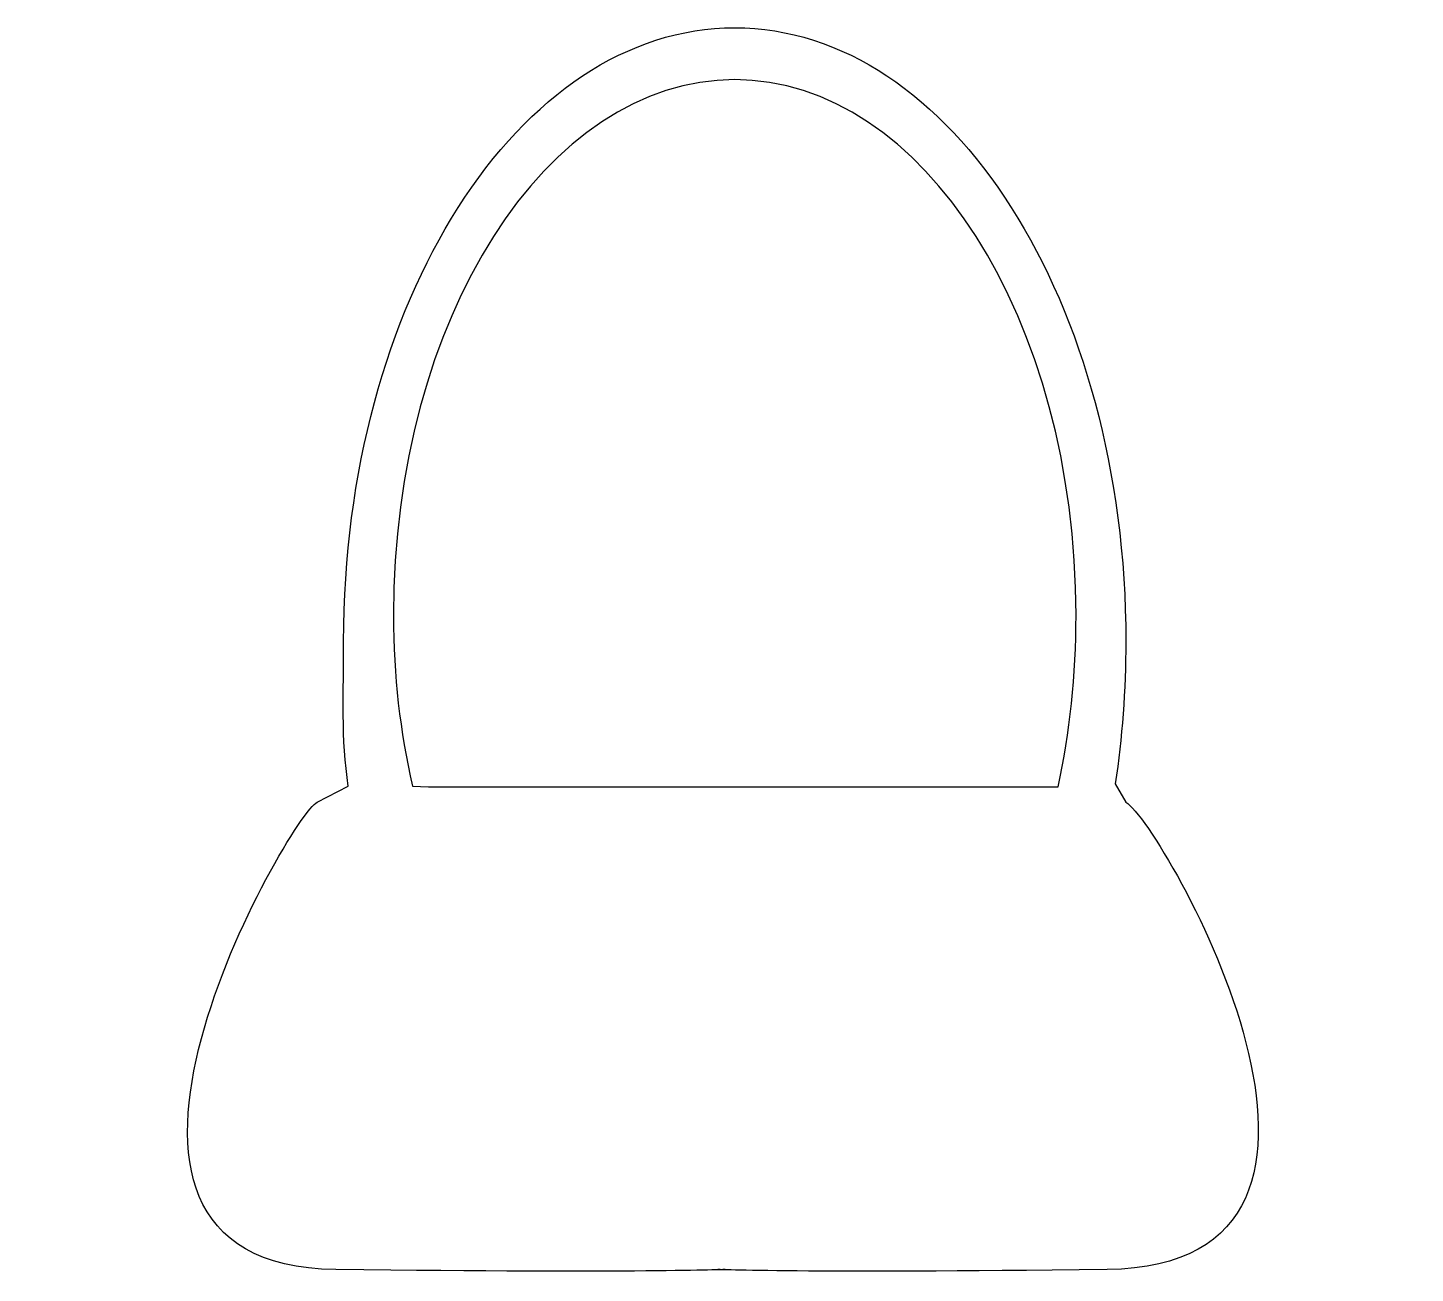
# Model space of a CAD drawing. Header units: centimetres. Extents: x -10 to 9.9, y -8.9 to 8.9.
import ezdxf

# ---------------------------------------------------------------- set-up
doc = ezdxf.new("R2010")
doc.units = ezdxf.units.CM
doc.header["$MEASUREMENT"] = 0
doc.layers.add('Camada 1', color=7, linetype='Continuous')

msp = doc.modelspace()

# ---------------------------------------------------------------- linework, layer by layer
at = {"layer": 'Camada 1'}
for points, knots in [([(5.62152, -1.92599), (5.72074, -1.27107), (5.77323, -0.58765), (5.77323, 0.11532), (5.77323, 0.11532), (5.77323, 4.97458), (3.26385, 8.91372), (0.16851, 8.91372), (0.16851, 8.91372), (-2.92685, 8.91372), (-5.43621, 4.97458), (-5.43621, 0.11532), (-5.43621, 0.11532), (-5.43621, -0.60546), (-5.4741, -1.28988), (-5.36975, -1.96039), (-5.36975, -1.96039), (-5.36975, -1.96039), (-5.8166, -2.19119), (-5.8166, -2.19119), (-5.8166, -2.19119), (-6.18112, -2.34843), (-9.96376, -8.83705), (-5.55077, -8.88999), (-5.55077, -8.88999), (-1.13776, -8.94341), (0.03194, -8.88999), (0.03194, -8.88999), (0.03194, -8.88999), (0.03194, -8.88999), (-0.0744, -8.88999), (-0.0744, -8.88999), (-0.0744, -8.88999), (-0.0744, -8.88999), (1.0953, -8.94341), (5.50807, -8.88999), (5.50807, -8.88999), (9.92129, -8.83705), (6.30582, -2.50975), (5.77416, -2.19119), (5.77416, -2.19119), (5.77416, -2.19119), (5.62152, -1.92599), (5.62152, -1.92599)], [0, 0, 0, 0, 0.08333333, 0.08333333, 0.08333333, 0.08333333, 0.16666667, 0.16666667, 0.16666667, 0.16666667, 0.25, 0.25, 0.25, 0.25, 0.33333333, 0.33333333, 0.33333333, 0.33333333, 0.41666667, 0.41666667, 0.41666667, 0.41666667, 0.5, 0.5, 0.5, 0.5, 0.58333333, 0.58333333, 0.58333333, 0.58333333, 0.66666667, 0.66666667, 0.66666667, 0.66666667, 0.75, 0.75, 0.75, 0.75, 0.83333333, 0.83333333, 0.83333333, 0.83333333, 1, 1, 1, 1]), ([(-4.45072, -1.96039), (-4.62712, -1.16754), (-4.723, -0.39723), (-4.723, 0.49039), (-4.723, 0.49039), (-4.723, 4.73142), (-2.53307, 8.16937), (0.16851, 8.16937), (0.16851, 8.16937), (2.87009, 8.16937), (5.06002, 4.73143), (5.06002, 0.49039), (5.06002, 0.49039), (5.06002, -0.37009), (4.96969, -1.1972), (4.80372, -1.96963), (4.80372, -1.96963), (4.80372, -1.96963), (-4.22156, -1.96962), (-4.22156, -1.96962), (-4.22156, -1.96962), (-4.22156, -1.96962), (-4.45072, -1.96039), (-4.45072, -1.96039)], [0, 0, 0, 0, 0.14285714, 0.14285714, 0.14285714, 0.14285714, 0.28571429, 0.28571429, 0.28571429, 0.28571429, 0.42857143, 0.42857143, 0.42857143, 0.42857143, 0.57142857, 0.57142857, 0.57142857, 0.57142857, 0.71428571, 0.71428571, 0.71428571, 0.71428571, 1, 1, 1, 1])]:
    msp.add_open_spline(points, degree=3, knots=knots, dxfattribs=at)

doc.saveas('drawing.dxf')
